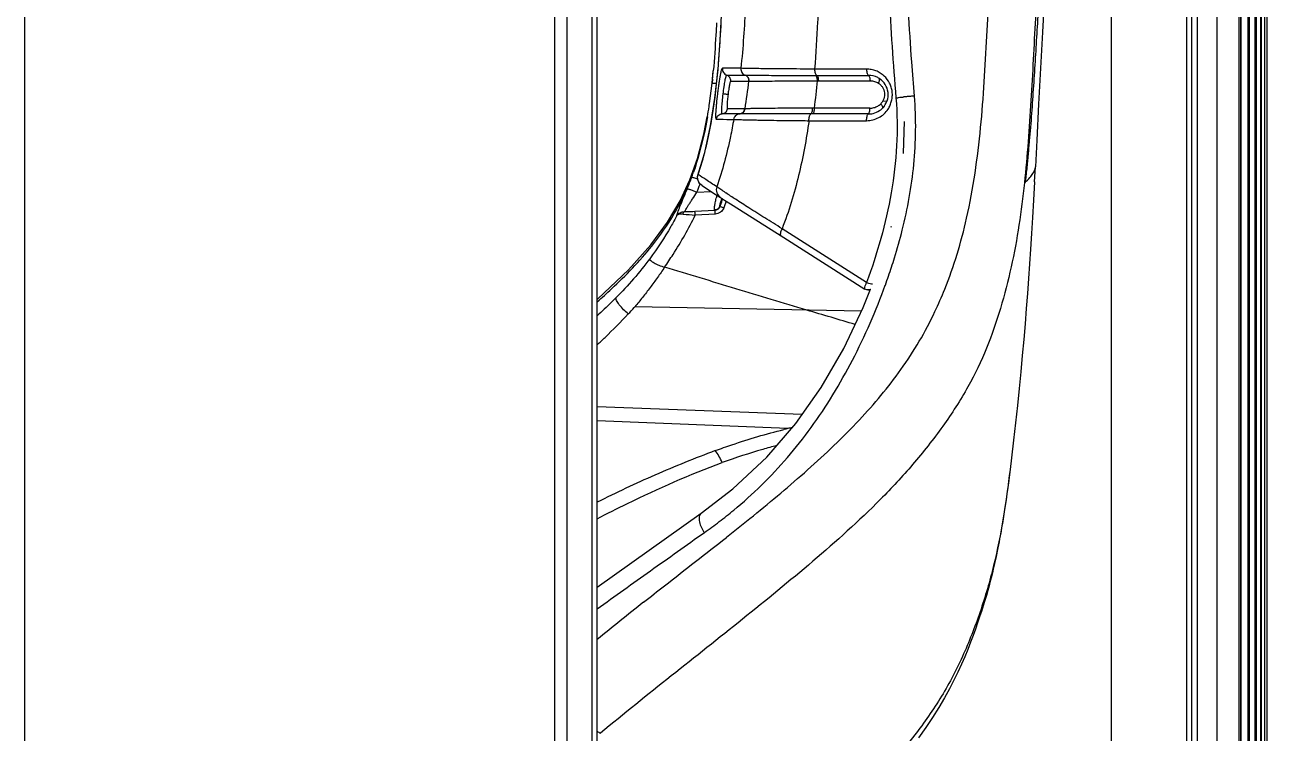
# Model space of a CAD drawing. Header units: millimetres. Extents: x -73584 to -37571, y -61249 to -50748.
# Drawn here: x -48297.5 to -48232.4, y -52692.2 to -52655 of the extents above; entities that cross this region are included whole.
import ezdxf

# ---------------------------------------------------------------- set-up
doc = ezdxf.new("R2010")
doc.units = ezdxf.units.MM
doc.header["$LTSCALE"] = 200
for name, color, linetype in [('1', 7, 'Continuous'), ('DIM', 3, 'Continuous'), ('SOLID_1', 7, 'Continuous')]:
    doc.layers.add(name, color=color, linetype=linetype)

# ---------------------------------------------------------------- blocks, each defined once
blk = doc.blocks.new('5569')
at = {"color": 7, "linetype": 'Continuous'}
for p, q in [((-46066.839, -55184.216), (-46066.839, -54684.316)), ((-46036.839, -55050.315), (-46036.839, -54818.218)), ((-46037.101, -55042.922), (-46037.101, -54825.611)), ((-46039.052, -55041.77), (-46039.052, -54826.763)), ((-46038.402, -55041.77), (-46038.402, -54826.763)), ((-46009.902, -54839.229), (-46009.902, -55029.304)), ((-46005.93, -55032.09), (-46005.93, -54944.413)), ((-46005.675, -55032.13), (-46005.675, -54945.342)), ((-46005.387, -54947.176), (-46005.387, -55032.13)), ((-46004.33, -55032.804), (-46004.33, -54949.005)), ((-46003.177, -55033.845), (-46003.177, -54950.071)), ((-46003.111, -54950.174), (-46003.111, -55034.161)), ((-46003.105, -54950.179), (-46003.105, -55034.166)), ((-46002.72, -55034.409), (-46002.72, -54950.773)), ((-46002.668, -54950.852), (-46002.668, -55034.441)), ((-46002.664, -54950.856), (-46002.664, -55034.448)), ((-46002.347, -55034.644), (-46002.347, -54951.333)), ((-46002.305, -54951.396), (-46002.305, -55034.567)), ((-46002.302, -54951.398), (-46002.302, -55034.569)), ((-46002.055, -55034.726), (-46002.055, -54951.763)), ((-46002.038, -54951.789), (-46002.038, -55034.696)), ((-46002.037, -54951.79), (-46002.037, -55034.696)), ((-46001.846, -55034.961), (-46001.846, -54952.069)), ((-46001.718, -55034.941), (-46001.718, -54952.258))]:
    blk.add_line(p, q, dxfattribs=at)
at = {"layer": '1', "color": 7, "linetype": 'Continuous'}
for p, q in [((-46022.716, -54980.929), (-46025.44, -54980.929)), ((-46030.036, -54981.248), (-46029.086, -54981.248)), ((-46029.836, -54981.562), (-46028.886, -54981.562)), ((-46029.085, -54981.248), (-46029.073, -54981.248)), ((-46028.874, -54981.562), (-46028.886, -54981.562)), ((-46025.389, -54981.26), (-46025.325, -54981.26)), ((-46025.325, -54981.26), (-46022.61, -54981.26)), ((-46025.291, -54981.542), (-46022.519, -54981.542)), ((-46022.048, -54981.423), (-46021.969, -54981.478)), ((-46021.794, -54982.879), (-46021.871, -54982.966)), ((-46029.368, -54983.268), (-46030.278, -54983.268)), ((-46029.085, -54983.009), (-46030.007, -54983.01)), ((-46029.35, -54983.268), (-46029.368, -54983.268)), ((-46022.621, -54983.28), (-46025.632, -54983.28)), ((-46025.447, -54982.978), (-46025.543, -54982.978)), ((-46022.539, -54982.978), (-46025.447, -54982.978)), ((-46025.736, -54983.634), (-46022.716, -54983.634)), ((-46031.546, -54986.455), (-46031.545, -54986.454)), ((-46031.34, -54987.038), (-46030.784, -54987.397)), ((-46030.784, -54987.397), (-46030.368, -54987.664)), ((-46030.368, -54987.664), (-46030.159, -54987.798)), ((-46030.159, -54987.798), (-46029.847, -54987.997)), ((-46029.847, -54987.997), (-46027.06, -54989.767)), ((-46022.715, -54992.122), (-46027.146, -54989.299)), ((-46027.06, -54989.767), (-46022.811, -54992.464)), ((-46022.649, -54992.51), (-46022.65, -54992.51))]:
    blk.add_line(p, q, dxfattribs=at)
for points in [[(-46031.201, -54985.299), (-46030.891, -54983.906), (-46030.664, -54982.456), (-46030.504, -54980.952), (-46030.388, -54979.403), (-46030.299, -54977.809), (-46030.231, -54976.168), (-46030.172, -54974.478), (-46030.118, -54972.734), (-46030.065, -54970.934), (-46030.016, -54969.074), (-46029.968, -54967.152), (-46029.922, -54965.162), (-46029.882, -54963.284)], [(-46029.836, -54981.562), (-46029.704, -54981.563), (-46029.558, -54981.562)], [(-46029.743, -54983.01), (-46029.882, -54983.011), (-46030.007, -54983.01)], [(-46031.34, -54987.038), (-46031.386, -54987.005), (-46031.454, -54986.938), (-46031.508, -54986.859), (-46031.546, -54986.773), (-46031.567, -54986.68), (-46031.571, -54986.586), (-46031.556, -54986.491), (-46031.201, -54985.299)]]:
    blk.add_lwpolyline(points, dxfattribs=at)
for centre, radius, start, end in [((-46120.341, -54973.626), 90.139, 356.22236, 356.8321), ((-46100.043, -54974.974), 69.796, 355.51128, 356.22858), ((-46086.528, -54976.03), 56.24, 354.89699, 355.50598), ((-46021.796, -54980.917), 0.921, 180.7904, 182.61638), ((-46067.457, -54976.993), 38.84, 351.08976, 353.24478), ((-46069.099, -54977.525), 43.992, 352.87888, 354.75999), ((-46022.609, -54982.306), 1.046, 62.89628, 90.08144), ((-46022.607, -54982.301), 1.041, 57.54286, 62.84057), ((-46022.586, -54982.267), 1.001, 315.61474, 57.51573), ((-46022.534, -54982.191), 0.787, 300.50149, 315.40585), ((-46022.609, -54982.243), 1.033, 308.07754, 315.58645), ((-46022.87, -54961.273), 21.236, 274.57624, 274.73508), ((-46022.992, -54959.791), 22.723, 274.73411, 274.88955), ((-46024.881, -54983.616), 0.855, 179.98162, 181.19078), ((-46021.792, -54983.616), 0.925, 179.98478, 181.10217), ((-46016.416, -54967.01), 24.571, 235.95689, 236.17559), ((-46022.649, -54992.209), 0.301, 270.03447, 275.9639), ((-46022.65, -54992.209), 0.302, 275.99845, 294.17814), ((-46022.654, -54992.205), 0.307, 296.85729, 300.1839)]:
    blk.add_arc(centre, radius, start, end, dxfattribs=at)
for points, knots in [([(-46021.636, -54975.227), (-46021.608, -54975.829), (-46021.486, -54978.235), (-46021.328, -54980.64), (-46021.175, -54982.441)], [0, 0, 0, 0, 0.249914, 1, 1, 1, 1]), ([(-46029.065, -54977.603), (-46029.091, -54978.151), (-46029.153, -54979.246), (-46029.249, -54980.34), (-46029.306, -54980.886)], [0, 0, 0, 0, 0.499773, 1, 1, 1, 1]), ([(-46025.243, -54977.626), (-46025.256, -54977.901), (-46025.308, -54979.003), (-46025.373, -54980.104), (-46025.44, -54980.929)], [0, 0, 0, 0, 0.249739, 1, 1, 1, 1]), ([(-46030.27, -54980.885), (-46030.283, -54980.887), (-46030.3, -54980.909), (-46030.316, -54980.945), (-46030.34, -54981.012), (-46030.367, -54981.125), (-46030.401, -54981.29), (-46030.435, -54981.491), (-46030.468, -54981.72), (-46030.501, -54981.97), (-46030.542, -54982.313), (-46030.579, -54982.647), (-46030.608, -54982.962), (-46030.623, -54983.16), (-46030.63, -54983.323), (-46030.631, -54983.432), (-46030.623, -54983.498), (-46030.616, -54983.533), (-46030.604, -54983.557), (-46030.593, -54983.56)], [0, 0, 0, 0, 0.01409, 0.026764, 0.044202, 0.09212, 0.154527, 0.22929, 0.316345, 0.409917, 0.506966, 0.695931, 0.780622, 0.854366, 0.914953, 0.959672, 0.975369, 0.986915, 1, 1, 1, 1]), ([(-46030.27, -54980.885), (-46030.277, -54980.959), (-46030.249, -54981.08), (-46030.143, -54981.195), (-46030.073, -54981.235), (-46030.036, -54981.248)], [0, 0, 0, 0, 0.483733, 0.744907, 1, 1, 1, 1]), ([(-46029.306, -54980.886), (-46029.401, -54980.885), (-46029.722, -54980.885), (-46030.044, -54980.884), (-46030.27, -54980.885)], [0, 0, 0, 0, 0.294289, 1, 1, 1, 1]), ([(-46029.306, -54980.886), (-46029.313, -54980.962), (-46029.275, -54981.122), (-46029.145, -54981.224), (-46029.073, -54981.248)], [0, 0, 0, 0, 0.502009, 1, 1, 1, 1]), ([(-46025.44, -54980.929), (-46025.695, -54980.927), (-46026.192, -54980.924), (-46026.908, -54980.919), (-46027.554, -54980.913), (-46028.107, -54980.908), (-46028.552, -54980.903), (-46028.886, -54980.896), (-46029.124, -54980.891), (-46029.253, -54980.89), (-46029.306, -54980.886)], [0, 0, 0, 0, 0.197916, 0.38577, 0.555273, 0.699725, 0.814967, 0.900164, 0.958789, 1, 1, 1, 1]), ([(-46025.44, -54980.929), (-46025.439, -54981.002), (-46025.426, -54981.104), (-46025.377, -54981.214), (-46025.343, -54981.251), (-46025.325, -54981.26)], [0, 0, 0, 0, 0.601461, 0.832103, 1, 1, 1, 1]), ([(-46021.793, -54981.292), (-46021.856, -54981.233), (-46021.992, -54981.128), (-46022.221, -54981.013), (-46022.465, -54980.944), (-46022.633, -54980.93), (-46022.716, -54980.929)], [0, 0, 0, 0, 0.254601, 0.505645, 0.753806, 1, 1, 1, 1]), ([(-46022.715, -54980.959), (-46022.714, -54980.993), (-46022.707, -54981.059), (-46022.686, -54981.149), (-46022.655, -54981.218), (-46022.626, -54981.252), (-46022.61, -54981.26)], [0, 0, 0, 0, 0.314433, 0.606603, 0.838355, 1, 1, 1, 1]), ([(-46031.545, -54986.454), (-46031.25, -54985.582), (-46030.811, -54983.783), (-46030.593, -54981.951), (-46030.511, -54981.032)], [0, 0, 0, 0, 0.499773, 1, 1, 1, 1]), ([(-46030.233, -54982.231), (-46030.218, -54982.106), (-46030.195, -54981.924), (-46030.16, -54981.692), (-46030.135, -54981.546), (-46030.11, -54981.425), (-46030.086, -54981.334), (-46030.065, -54981.279), (-46030.049, -54981.253), (-46030.04, -54981.248), (-46030.036, -54981.248)], [0, 0, 0, 0, 0.374979, 0.544045, 0.692787, 0.816276, 0.910125, 0.9709, 0.988795, 1, 1, 1, 1]), ([(-46029.836, -54981.562), (-46029.829, -54981.497), (-46029.861, -54981.357), (-46029.974, -54981.269), (-46030.036, -54981.248)], [0, 0, 0, 0, 0.500738, 1, 1, 1, 1]), ([(-46029.836, -54981.562), (-46029.843, -54981.562), (-46029.857, -54981.584), (-46029.871, -54981.622), (-46029.889, -54981.688), (-46029.907, -54981.773), (-46029.927, -54981.879), (-46029.953, -54982.044), (-46029.97, -54982.174), (-46029.98, -54982.263)], [0, 0, 0, 0, 0.02791, 0.088064, 0.181289, 0.305016, 0.454687, 0.624737, 1, 1, 1, 1]), ([(-46028.886, -54981.562), (-46028.88, -54981.497), (-46028.911, -54981.358), (-46029.023, -54981.269), (-46029.085, -54981.248)], [0, 0, 0, 0, 0.502063, 1, 1, 1, 1]), ([(-46029.073, -54981.248), (-46028.947, -54981.251), (-46028.717, -54981.254), (-46028.348, -54981.254), (-46027.926, -54981.254), (-46027.398, -54981.259), (-46026.78, -54981.262), (-46026.101, -54981.262), (-46025.63, -54981.261), (-46025.389, -54981.26)], [0, 0, 0, 0, 0.102917, 0.186842, 0.300583, 0.446443, 0.616903, 0.803914, 1, 1, 1, 1]), ([(-46028.874, -54981.562), (-46028.867, -54981.497), (-46028.899, -54981.357), (-46029.011, -54981.269), (-46029.073, -54981.248)], [0, 0, 0, 0, 0.502154, 1, 1, 1, 1]), ([(-46028.874, -54981.562), (-46028.752, -54981.562), (-46028.393, -54981.558), (-46027.664, -54981.553), (-46026.592, -54981.545), (-46025.757, -54981.542), (-46025.291, -54981.542)], [0, 0, 0, 0, 0.101842, 0.300808, 0.609978, 1, 1, 1, 1]), ([(-46025.291, -54981.542), (-46025.292, -54981.481), (-46025.303, -54981.393), (-46025.345, -54981.298), (-46025.374, -54981.267), (-46025.389, -54981.26)], [0, 0, 0, 0, 0.601192, 0.837456, 1, 1, 1, 1]), ([(-46025.227, -54981.542), (-46025.228, -54981.481), (-46025.241, -54981.394), (-46025.281, -54981.3), (-46025.31, -54981.267), (-46025.325, -54981.26)], [0, 0, 0, 0, 0.597866, 0.830357, 1, 1, 1, 1]), ([(-46022.519, -54981.542), (-46022.52, -54981.481), (-46022.531, -54981.395), (-46022.569, -54981.301), (-46022.595, -54981.268), (-46022.61, -54981.26)], [0, 0, 0, 0, 0.602957, 0.834837, 1, 1, 1, 1]), ([(-46022.519, -54981.542), (-46022.446, -54981.542), (-46022.297, -54981.563), (-46022.16, -54981.624), (-46022.097, -54981.664)], [0, 0, 0, 0, 0.496284, 1, 1, 1, 1]), ([(-46022.098, -54981.664), (-46022.083, -54981.637), (-46022.059, -54981.586), (-46022.037, -54981.523), (-46022.031, -54981.478), (-46022.031, -54981.449), (-46022.039, -54981.429), (-46022.048, -54981.423)], [0, 0, 0, 0, 0.350188, 0.656187, 0.775838, 0.87128, 1, 1, 1, 1]), ([(-46022.097, -54981.664), (-46022.055, -54981.691), (-46021.975, -54981.756), (-46021.845, -54981.917), (-46021.773, -54982.121), (-46021.773, -54982.332), (-46021.807, -54982.485), (-46021.875, -54982.625), (-46021.939, -54982.706), (-46021.973, -54982.743)], [0, 0, 0, 0, 0.122501, 0.247038, 0.499017, 0.626347, 0.752795, 0.877325, 1, 1, 1, 1]), ([(-46021.587, -54983.022), (-46021.546, -54982.956), (-46021.474, -54982.816), (-46021.399, -54982.592), (-46021.36, -54982.356), (-46021.366, -54982.117), (-46021.414, -54981.882), (-46021.532, -54981.589), (-46021.679, -54981.398), (-46021.793, -54981.292)], [0, 0, 0, 0, 0.123535, 0.248357, 0.374213, 0.500702, 0.627173, 0.752984, 1, 1, 1, 1]), ([(-46030.278, -54983.268), (-46030.287, -54983.268), (-46030.296, -54983.246), (-46030.301, -54983.219), (-46030.305, -54983.183), (-46030.307, -54983.139), (-46030.307, -54983.063), (-46030.302, -54982.95), (-46030.291, -54982.795), (-46030.269, -54982.553), (-46030.248, -54982.362), (-46030.233, -54982.231)], [0, 0, 0, 0, 0.025438, 0.050357, 0.084221, 0.126785, 0.177575, 0.301641, 0.451567, 0.622068, 1, 1, 1, 1]), ([(-46029.98, -54982.263), (-46029.988, -54982.262), (-46030.015, -54982.259), (-46030.069, -54982.251), (-46030.145, -54982.242), (-46030.202, -54982.235), (-46030.233, -54982.231)], [0, 0, 0, 0, 0.097072, 0.3163, 0.637216, 1, 1, 1, 1]), ([(-46029.98, -54982.263), (-46029.992, -54982.357), (-46030.006, -54982.494), (-46030.021, -54982.669), (-46030.027, -54982.78), (-46030.03, -54982.873), (-46030.029, -54982.936), (-46030.024, -54982.975), (-46030.02, -54982.994), (-46030.014, -54983.01), (-46030.007, -54983.01)], [0, 0, 0, 0, 0.376423, 0.547066, 0.69748, 0.821947, 0.915391, 0.949365, 0.974481, 1, 1, 1, 1]), ([(-46021.176, -54982.441), (-46021.105, -54983.273), (-46021.086, -54984.94), (-46021.377, -54987.411), (-46021.928, -54989.81), (-46022.435, -54991.362), (-46022.716, -54992.122)], [0, 0, 0, 0, 0.253423, 0.504698, 0.754029, 1, 1, 1, 1]), ([(-46022.539, -54982.978), (-46022.469, -54982.978), (-46022.327, -54982.959), (-46022.195, -54982.904), (-46022.134, -54982.868)], [0, 0, 0, 0, 0.498516, 1, 1, 1, 1]), ([(-46021.871, -54982.966), (-46021.863, -54982.958), (-46021.861, -54982.935), (-46021.868, -54982.907), (-46021.884, -54982.866), (-46021.919, -54982.81), (-46021.953, -54982.766), (-46021.973, -54982.743)], [0, 0, 0, 0, 0.133391, 0.230305, 0.348779, 0.643616, 1, 1, 1, 1]), ([(-46020.786, -54982.406), (-46020.82, -54982.41), (-46020.91, -54982.418), (-46021, -54982.427), (-46021.055, -54982.431)], [0, 0, 0, 0, 0.386653, 1, 1, 1, 1]), ([(-46020.768, -54982.403), (-46020.768, -54982.403), (-46020.77, -54982.403), (-46020.773, -54982.404), (-46020.779, -54982.405), (-46020.783, -54982.405), (-46020.786, -54982.406)], [0, 0, 0, 0, 0.061032, 0.240227, 0.549577, 1, 1, 1, 1]), ([(-46030.593, -54983.56), (-46030.581, -54983.486), (-46030.505, -54983.34), (-46030.354, -54983.274), (-46030.278, -54983.268)], [0, 0, 0, 0, 0.497194, 1, 1, 1, 1]), ([(-46030.593, -54983.56), (-46030.532, -54983.561), (-46030.227, -54983.563), (-46029.922, -54983.563), (-46029.678, -54983.564)], [0, 0, 0, 0, 0.199816, 1, 1, 1, 1]), ([(-46029.678, -54983.564), (-46029.731, -54983.864), (-46029.959, -54985.058), (-46030.267, -54986.239), (-46030.57, -54987.098)], [0, 0, 0, 0, 0.250698, 1, 1, 1, 1]), ([(-46030.278, -54983.268), (-46030.213, -54983.262), (-46030.081, -54983.204), (-46030.016, -54983.076), (-46030.007, -54983.01)], [0, 0, 0, 0, 0.499142, 1, 1, 1, 1]), ([(-46029.676, -54983.564), (-46029.665, -54983.49), (-46029.591, -54983.343), (-46029.442, -54983.275), (-46029.367, -54983.268)], [0, 0, 0, 0, 0.502317, 1, 1, 1, 1]), ([(-46029.676, -54983.564), (-46029.621, -54983.567), (-46029.49, -54983.571), (-46029.245, -54983.58), (-46028.902, -54983.588), (-46028.546, -54983.595), (-46028.204, -54983.603), (-46027.791, -54983.611), (-46027.223, -54983.62), (-46026.498, -54983.629), (-46025.994, -54983.632), (-46025.736, -54983.634)], [0, 0, 0, 0, 0.04135, 0.10033, 0.186271, 0.302331, 0.371413, 0.447271, 0.61658, 0.803493, 1, 1, 1, 1]), ([(-46029.368, -54983.268), (-46029.303, -54983.262), (-46029.173, -54983.202), (-46029.111, -54983.074), (-46029.102, -54983.009)], [0, 0, 0, 0, 0.497623, 1, 1, 1, 1]), ([(-46029.35, -54983.268), (-46029.286, -54983.262), (-46029.156, -54983.202), (-46029.094, -54983.074), (-46029.085, -54983.009)], [0, 0, 0, 0, 0.49765, 1, 1, 1, 1]), ([(-46025.632, -54983.28), (-46026.105, -54983.278), (-46026.788, -54983.274), (-46027.652, -54983.273), (-46028.419, -54983.273), (-46028.974, -54983.266), (-46029.35, -54983.268)], [0, 0, 0, 0, 0.38125, 0.551298, 0.697307, 1, 1, 1, 1]), ([(-46025.543, -54982.978), (-46025.777, -54982.978), (-46026.234, -54982.979), (-46026.891, -54982.983), (-46027.484, -54982.986), (-46027.991, -54982.992), (-46028.397, -54982.998), (-46028.7, -54983.001), (-46028.917, -54983.006), (-46029.035, -54983.011), (-46029.084, -54983.009)], [0, 0, 0, 0, 0.198443, 0.386738, 0.556674, 0.701258, 0.816012, 0.900295, 0.958424, 1, 1, 1, 1]), ([(-46025.736, -54983.616), (-46025.736, -54983.551), (-46025.726, -54983.458), (-46025.689, -54983.351), (-46025.663, -54983.309), (-46025.648, -54983.293)], [0, 0, 0, 0, 0.574182, 0.812258, 1, 1, 1, 1]), ([(-46025.632, -54983.28), (-46025.617, -54983.269), (-46025.59, -54983.231), (-46025.552, -54983.131), (-46025.542, -54983.041), (-46025.543, -54982.978)], [0, 0, 0, 0, 0.177571, 0.414639, 1, 1, 1, 1]), ([(-46025.536, -54983.28), (-46025.52, -54983.269), (-46025.493, -54983.232), (-46025.455, -54983.132), (-46025.446, -54983.041), (-46025.447, -54982.978)], [0, 0, 0, 0, 0.175667, 0.411194, 1, 1, 1, 1]), ([(-46022.717, -54983.616), (-46022.717, -54983.581), (-46022.712, -54983.512), (-46022.695, -54983.414), (-46022.666, -54983.336), (-46022.638, -54983.293), (-46022.621, -54983.28)], [0, 0, 0, 0, 0.295225, 0.583781, 0.825576, 1, 1, 1, 1]), ([(-46022.716, -54983.634), (-46022.607, -54983.626), (-46022.388, -54983.597), (-46022.073, -54983.485), (-46021.793, -54983.294), (-46021.648, -54983.118), (-46021.587, -54983.022)], [0, 0, 0, 0, 0.246589, 0.494187, 0.744669, 1, 1, 1, 1]), ([(-46022.621, -54983.28), (-46022.606, -54983.269), (-46022.582, -54983.231), (-46022.547, -54983.13), (-46022.538, -54983.041), (-46022.539, -54982.978)], [0, 0, 0, 0, 0.173565, 0.410212, 1, 1, 1, 1]), ([(-46022.621, -54983.28), (-46022.506, -54983.28), (-46022.272, -54983.242), (-46022.063, -54983.129), (-46021.972, -54983.057)], [0, 0, 0, 0, 0.497363, 1, 1, 1, 1]), ([(-46025.734, -54983.634), (-46025.873, -54984.6), (-46026.227, -54986.519), (-46026.79, -54988.392), (-46027.146, -54989.299)], [0, 0, 0, 0, 0.50031, 1, 1, 1, 1]), ([(-46031.34, -54987.038), (-46031.387, -54987.008), (-46031.471, -54986.932), (-46031.551, -54986.784), (-46031.58, -54986.618), (-46031.562, -54986.507), (-46031.544, -54986.454)], [0, 0, 0, 0, 0.252071, 0.499907, 0.747848, 1, 1, 1, 1]), ([(-46030.57, -54987.097), (-46030.763, -54986.972), (-46031.089, -54986.759), (-46031.414, -54986.545), (-46031.544, -54986.454)], [0, 0, 0, 0, 0.592026, 1, 1, 1, 1]), ([(-46030.57, -54987.097), (-46030.586, -54987.148), (-46030.601, -54987.257), (-46030.567, -54987.47), (-46030.457, -54987.608), (-46030.368, -54987.664)], [0, 0, 0, 0, 0.247631, 0.505526, 1, 1, 1, 1]), ([(-46030.172, -54987.37), (-46030.216, -54987.34), (-46030.296, -54987.286), (-46030.405, -54987.211), (-46030.491, -54987.148), (-46030.544, -54987.111), (-46030.571, -54987.098)], [0, 0, 0, 0, 0.33363, 0.600494, 0.817276, 1, 1, 1, 1]), ([(-46027.147, -54989.298), (-46027.448, -54989.107), (-46028.035, -54988.749), (-46028.849, -54988.233), (-46029.527, -54987.794), (-46029.927, -54987.534), (-46030.094, -54987.422)], [0, 0, 0, 0, 0.306233, 0.590165, 0.827637, 1, 1, 1, 1]), ([(-46027.147, -54989.298), (-46027.168, -54989.34), (-46027.203, -54989.42), (-46027.233, -54989.518), (-46027.24, -54989.586), (-46027.237, -54989.632), (-46027.224, -54989.663), (-46027.209, -54989.673)], [0, 0, 0, 0, 0.351468, 0.653592, 0.771818, 0.86699, 1, 1, 1, 1]), ([(-46022.811, -54992.464), (-46022.815, -54992.461), (-46022.82, -54992.449), (-46022.82, -54992.412), (-46022.803, -54992.343), (-46022.768, -54992.241), (-46022.735, -54992.164), (-46022.715, -54992.122)], [0, 0, 0, 0, 0.038513, 0.100912, 0.308399, 0.616186, 1, 1, 1, 1]), ([(-46022.65, -54992.51), (-46022.665, -54992.51), (-46022.721, -54992.506), (-46022.776, -54992.486), (-46022.811, -54992.464)], [0, 0, 0, 0, 0.267167, 1, 1, 1, 1]), ([(-46022.458, -54992.204), (-46022.504, -54992.197), (-46022.592, -54992.174), (-46022.676, -54992.14), (-46022.716, -54992.121)], [0, 0, 0, 0, 0.512327, 1, 1, 1, 1]), ([(-46022.412, -54992.209), (-46022.415, -54992.209), (-46022.431, -54992.208), (-46022.447, -54992.206), (-46022.458, -54992.204)], [0, 0, 0, 0, 0.233728, 1, 1, 1, 1])]:
    blk.add_open_spline(points, degree=3, knots=knots, dxfattribs=at)
for points in [[(-46025.648, -54983.293), (-46025.643, -54983.289), (-46025.638, -54983.284), (-46025.632, -54983.28)], [(-46022.516, -54992.478), (-46022.557, -54992.499), (-46022.604, -54992.51), (-46022.65, -54992.51)]]:
    blk.add_open_spline(points, degree=3, dxfattribs=at)
at = {"layer": 'SOLID_1', "color": 7, "linetype": 'Continuous'}
for p, q in [((-46030.949, -54982.74), (-46030.813, -54981.658)), ((-46030.813, -54981.659), (-46030.751, -54981.026)), ((-46030.792, -54981.454), (-46030.813, -54981.658)), ((-46030.813, -54981.658), (-46030.813, -54981.658)), ((-46021.658, -54982.634), (-46021.832, -54982.615)), ((-46013.913, -54986.839), (-46013.868, -54986.054)), ((-46031.607, -54987.382), (-46030.865, -54987.345)), ((-46030.409, -54988.144), (-46030.423, -54988.135)), ((-46031.722, -54988.385), (-46030.67, -54988.332)), ((-46030.643, -54988.531), (-46031.695, -54988.584)), ((-46030.681, -54988.325), (-46030.686, -54988.322)), ((-46030.67, -54988.332), (-46030.686, -54988.322)), ((-46030.67, -54988.332), (-46030.675, -54988.328)), ((-46021.432, -54989.219), (-46021.415, -54989.16)), ((-46022.888, -54993.438), (-46022.512, -54992.465)), ((-46022.975, -54993.621), (-46034.87, -54993.392)), ((-46026.084, -54999.036), (-46036.839, -54998.638)), ((-46026.848, -54999.778), (-46036.839, -54999.381)), ((-46015.244, -55002.326), (-46015.284, -55002.633)), ((-46015.194, -55001.927), (-46015.244, -55002.326)), ((-46015.327, -55002.953), (-46015.362, -55003.208)), ((-46015.284, -55002.633), (-46015.327, -55002.953)), ((-46015.431, -55003.689), (-46015.464, -55003.908)), ((-46015.401, -55003.486), (-46015.431, -55003.689)), ((-46015.362, -55003.208), (-46015.401, -55003.486)), ((-46036.839, -55008.1), (-46031.384, -55004.221)), ((-46031.384, -55004.221), (-46031.389, -55004.224)), ((-46015.464, -55003.908), (-46015.499, -55004.14))]:
    blk.add_line(p, q, dxfattribs=at)
for points in [[(-46013.314, -54975.688), (-46013.386, -54977.077), (-46013.492, -54978.987), (-46013.6, -54980.885), (-46013.701, -54982.772), (-46013.794, -54984.655), (-46013.869, -54986.061)], [(-46031.981, -54986.731), (-46031.582, -54985.608), (-46031.245, -54984.345), (-46031.074, -54983.43)], [(-46020.777, -54985.346), (-46020.776, -54985.338), (-46020.73, -54983.679)], [(-46036.839, -54992.998), (-46036.803, -54992.968), (-46035.204, -54991.456), (-46034.022, -54990.135), (-46033.16, -54988.961), (-46032.49, -54987.829), (-46031.981, -54986.731)], [(-46013.913, -54986.839), (-46013.97, -54987.804), (-46014.023, -54988.706), (-46014.074, -54989.558), (-46014.124, -54990.363), (-46014.175, -54991.142), (-46014.229, -54991.917), (-46014.285, -54992.694), (-46014.345, -54993.486), (-46014.41, -54994.292), (-46014.48, -54995.114), (-46014.554, -54995.954), (-46014.634, -54996.81), (-46014.72, -54997.683), (-46014.811, -54998.569), (-46014.908, -54999.47), (-46015.011, -55000.385), (-46015.12, -55001.314), (-46015.194, -55001.927)], [(-46031.39, -55004.222), (-46029.719, -55002.94), (-46027.938, -55001.271), (-46026.423, -54999.517), (-46025.094, -54997.633), (-46023.903, -54995.573), (-46022.888, -54993.438)], [(-46015.499, -55004.14), (-46015.518, -55004.26), (-46015.537, -55004.381), (-46015.556, -55004.503), (-46015.576, -55004.625), (-46015.597, -55004.749), (-46015.618, -55004.875), (-46015.64, -55005.003), (-46015.663, -55005.134), (-46015.687, -55005.27), (-46015.713, -55005.41), (-46015.74, -55005.556), (-46015.769, -55005.709), (-46015.8, -55005.87), (-46015.833, -55006.04), (-46015.869, -55006.215), (-46015.906, -55006.394), (-46015.945, -55006.577), (-46015.986, -55006.761), (-46016.028, -55006.949), (-46016.073, -55007.143), (-46016.121, -55007.344), (-46016.174, -55007.555), (-46016.231, -55007.778), (-46016.293, -55008.016), (-46016.362, -55008.265), (-46016.436, -55008.526), (-46016.516, -55008.797), (-46016.601, -55009.075), (-46016.692, -55009.362), (-46016.789, -55009.658), (-46016.894, -55009.967), (-46017.008, -55010.291), (-46017.132, -55010.63), (-46017.268, -55010.985), (-46017.415, -55011.356), (-46017.574, -55011.739), (-46017.747, -55012.135), (-46017.934, -55012.544), (-46018.141, -55012.972), (-46018.372, -55013.423), (-46018.632, -55013.899), (-46018.928, -55014.402), (-46019.256, -55014.924), (-46019.614, -55015.456), (-46020.002, -55016)]]:
    blk.add_lwpolyline(points, dxfattribs=at)
for centre, radius, start, end in [((-46058.539, -54978.733), 27.88, 351.73697, 353.97798), ((-46070.847, -54977.439), 40.256, 354.27657, 354.88876), ((-46055.12, -54979.228), 24.425, 350.08727, 351.36615), ((-46056.289, -54979.047), 25.608, 351.35903, 351.70915), ((-46046.407, -54981.368), 15.44, 337.80396, 340.19729), ((-46046.842, -54981.214), 15.902, 340.20429, 341.07663), ((-46017.034, -54983.882), 3.978, 310.66339, 311.26021), ((-46046.179, -54981.416), 15.746, 337.73398, 339.34986), ((-46015.898, -54990.855), 15.038, 167.175, 167.87705), ((-46047.636, -54981.231), 18.562, 338.13554, 339.24213), ((-46047.786, -54981.174), 18.722, 339.24109, 339.56464), ((-46047.608, -54981.229), 18.751, 338.12705, 339.30562), ((-46030.469, -54968.382), 20.235, 264.6993, 266.5246), ((-46051.985, -54981.257), 32.188, 340.0297, 341.80792), ((-46043.537, -54985.931), 11.436, 319.03413, 319.27411), ((-46043.757, -54985.736), 11.73, 316.78079, 319.02196), ((-46022.566, -55017.57), 18.3, 103.53086, 104.20634), ((-46021.084, -55023.915), 24.816, 102.84286, 103.4309), ((-46123.919, -54886.715), 151.372, 308.31685, 309.00304), ((-45921.593, -55151.938), 182.187, 128.25881, 129.2403), ((-46034.675, -55012.145), 4.118, 238.25692, 241.09826)]:
    blk.add_arc(centre, radius, start, end, dxfattribs=at)
for points, knots in [([(-46017.472, -54988.745), (-46017.12, -54987.182), (-46016.783, -54984.794), (-46016.538, -54981.601), (-46016.363, -54978.407), (-46016.192, -54974.417), (-46016.053, -54971.224), (-46015.99, -54969.627)], [0, 0, 0, 0, 0.250373, 0.375714, 0.500533, 0.75022, 1, 1, 1, 1]), ([(-46013.46, -54969.628), (-46013.52, -54971.072), (-46013.647, -54973.953), (-46013.865, -54978.27), (-46014.092, -54982.585), (-46014.288, -54985.463), (-46014.442, -54986.899)], [0, 0, 0, 0, 0.250644, 0.500032, 0.749587, 1, 1, 1, 1]), ([(-46020.209, -54982.343), (-46020.26, -54981.747), (-46020.444, -54979.364), (-46020.569, -54976.976), (-46020.657, -54975.186)], [0, 0, 0, 0, 0.250332, 1, 1, 1, 1]), ([(-46013.586, -54975.234), (-46013.635, -54976.209), (-46013.714, -54977.67), (-46013.828, -54979.617), (-46013.921, -54981.076), (-46014.017, -54982.53), (-46014.103, -54983.735), (-46014.186, -54984.692), (-46014.254, -54985.417), (-46014.312, -54986.034), (-46014.359, -54986.522), (-46014.39, -54986.761), (-46014.41, -54986.872)], [0, 0, 0, 0, 0.25095, 0.376322, 0.501368, 0.626746, 0.75096, 0.811884, 0.873714, 0.938293, 0.970987, 1, 1, 1, 1]), ([(-46030.579, -54978.497), (-46030.591, -54978.709), (-46030.638, -54979.552), (-46030.695, -54980.395), (-46030.751, -54981.026)], [0, 0, 0, 0, 0.250845, 1, 1, 1, 1]), ([(-46030.813, -54981.658), (-46030.812, -54981.657), (-46030.805, -54981.659), (-46030.796, -54981.657), (-46030.776, -54981.66), (-46030.75, -54981.661), (-46030.717, -54981.664), (-46030.66, -54981.669), (-46030.614, -54981.674), (-46030.581, -54981.677)], [0, 0, 0, 0, 0.017173, 0.066636, 0.147776, 0.259858, 0.402134, 0.573849, 1, 1, 1, 1]), ([(-46020.844, -54989.371), (-46020.561, -54988.243), (-46020.139, -54985.911), (-46020.108, -54983.536), (-46020.209, -54982.343)], [0, 0, 0, 0, 0.492901, 1, 1, 1, 1]), ([(-46020.209, -54982.343), (-46020.274, -54982.349), (-46020.372, -54982.356), (-46020.5, -54982.366), (-46020.588, -54982.372), (-46020.655, -54982.377), (-46020.702, -54982.38), (-46020.73, -54982.382), (-46020.753, -54982.382), (-46020.772, -54982.384), (-46020.78, -54982.382), (-46020.788, -54982.384), (-46020.788, -54982.383)], [0, 0, 0, 0, 0.339568, 0.506335, 0.661147, 0.796364, 0.854014, 0.903597, 0.94404, 0.974278, 0.993253, 1, 1, 1, 1]), ([(-46031.059, -54983.433), (-46031.103, -54983.683), (-46031.293, -54984.675), (-46031.554, -54985.655), (-46031.799, -54986.371)], [0, 0, 0, 0, 0.2514, 1, 1, 1, 1]), ([(-46014.41, -54986.872), (-46014.32, -54986.792), (-46014.168, -54986.646), (-46013.966, -54986.386), (-46013.876, -54986.184), (-46013.869, -54986.063)], [0, 0, 0, 0, 0.364717, 0.632119, 1, 1, 1, 1]), ([(-46033.975, -54990.205), (-46033.545, -54989.668), (-46032.945, -54988.813), (-46032.287, -54987.581), (-46032.008, -54986.931), (-46031.88, -54986.599)], [0, 0, 0, 0, 0.493451, 0.745104, 1, 1, 1, 1]), ([(-46031.88, -54986.599), (-46031.876, -54986.598), (-46031.866, -54986.6), (-46031.835, -54986.606), (-46031.774, -54986.624), (-46031.679, -54986.653), (-46031.606, -54986.678), (-46031.566, -54986.692)], [0, 0, 0, 0, 0.030122, 0.089884, 0.294895, 0.606327, 1, 1, 1, 1]), ([(-46014.442, -54986.899), (-46014.521, -54987.636), (-46014.71, -54989.112), (-46015.111, -54991.314), (-46015.67, -54993.473), (-46016.394, -54995.588), (-46017.388, -54997.672), (-46018.714, -54999.703), (-46020.258, -55001.668), (-46022.496, -55004.076), (-46025.505, -55006.757), (-46029.212, -55009.784), (-46032.956, -55012.744), (-46035.437, -55014.735), (-46036.664, -55015.749)], [0, 0, 0, 0, 0.058867, 0.118112, 0.177536, 0.235818, 0.295328, 0.360365, 0.427931, 0.493544, 0.621077, 0.747458, 0.873631, 1, 1, 1, 1]), ([(-46032.657, -54988.6), (-46032.652, -54988.569), (-46032.632, -54988.495), (-46032.57, -54988.312), (-46032.455, -54988.026), (-46032.291, -54987.633), (-46032.172, -54987.35), (-46032.111, -54987.201)], [0, 0, 0, 0, 0.063044, 0.151163, 0.387187, 0.677731, 1, 1, 1, 1]), ([(-46032.231, -54988.399), (-46032.241, -54988.394), (-46032.225, -54988.34), (-46032.191, -54988.281), (-46032.124, -54988.169), (-46032.039, -54988.041), (-46031.941, -54987.892), (-46031.793, -54987.672), (-46031.683, -54987.499), (-46031.607, -54987.382)], [0, 0, 0, 0, 0.028236, 0.098679, 0.205057, 0.337393, 0.487978, 0.651275, 1, 1, 1, 1]), ([(-46032.111, -54987.201), (-46032.106, -54987.199), (-46032.089, -54987.204), (-46032.055, -54987.212), (-46032.005, -54987.229), (-46031.912, -54987.261), (-46031.777, -54987.313), (-46031.665, -54987.358), (-46031.607, -54987.382)], [0, 0, 0, 0, 0.031311, 0.096675, 0.194507, 0.322939, 0.650907, 1, 1, 1, 1]), ([(-46030.686, -54988.322), (-46030.691, -54988.318), (-46030.696, -54988.297), (-46030.697, -54988.26), (-46030.693, -54988.203), (-46030.679, -54988.093), (-46030.649, -54987.922), (-46030.618, -54987.777), (-46030.601, -54987.697)], [0, 0, 0, 0, 0.030531, 0.090257, 0.180565, 0.299657, 0.611664, 1, 1, 1, 1]), ([(-46030.423, -54988.135), (-46030.444, -54988.187), (-46030.517, -54988.28), (-46030.63, -54988.319), (-46030.686, -54988.322)], [0, 0, 0, 0, 0.500396, 1, 1, 1, 1]), ([(-46030.67, -54988.332), (-46030.614, -54988.329), (-46030.502, -54988.289), (-46030.43, -54988.196), (-46030.409, -54988.144)], [0, 0, 0, 0, 0.500158, 1, 1, 1, 1]), ([(-46030.407, -54988.012), (-46030.41, -54988.023), (-46030.418, -54988.058), (-46030.427, -54988.093), (-46030.427, -54988.117)], [0, 0, 0, 0, 0.32935, 1, 1, 1, 1]), ([(-46030.427, -54988.117), (-46030.427, -54988.119), (-46030.427, -54988.125), (-46030.426, -54988.132), (-46030.423, -54988.135)], [0, 0, 0, 0, 0.347999, 1, 1, 1, 1]), ([(-46030.207, -54988.215), (-46030.23, -54988.206), (-46030.275, -54988.189), (-46030.335, -54988.165), (-46030.379, -54988.152), (-46030.402, -54988.143), (-46030.409, -54988.144)], [0, 0, 0, 0, 0.345778, 0.671373, 0.898886, 1, 1, 1, 1]), ([(-46030.308, -54987.703), (-46030.318, -54987.732), (-46030.353, -54987.835), (-46030.386, -54987.937), (-46030.407, -54988.012)], [0, 0, 0, 0, 0.286879, 1, 1, 1, 1]), ([(-46032.658, -54988.6), (-46032.76, -54988.797), (-46033.188, -54989.583), (-46033.681, -54990.332), (-46034.082, -54990.872)], [0, 0, 0, 0, 0.248358, 1, 1, 1, 1]), ([(-46033.305, -54991.322), (-46033.153, -54991.099), (-46032.568, -54990.214), (-46032.041, -54989.291), (-46031.695, -54988.58)], [0, 0, 0, 0, 0.254522, 1, 1, 1, 1]), ([(-46032.657, -54988.6), (-46032.617, -54988.541), (-46032.489, -54988.441), (-46032.334, -54988.405), (-46032.25, -54988.401)], [0, 0, 0, 0, 0.460325, 1, 1, 1, 1]), ([(-46032.354, -54988.53), (-46032.417, -54988.526), (-46032.523, -54988.529), (-46032.628, -54988.569), (-46032.657, -54988.6)], [0, 0, 0, 0, 0.598384, 1, 1, 1, 1]), ([(-46032.25, -54988.401), (-46032.262, -54988.402), (-46032.315, -54988.427), (-46032.345, -54988.485), (-46032.354, -54988.53)], [0, 0, 0, 0, 0.209199, 1, 1, 1, 1]), ([(-46032.231, -54988.399), (-46032.194, -54988.399), (-46032.024, -54988.398), (-46031.855, -54988.391), (-46031.722, -54988.385)], [0, 0, 0, 0, 0.217721, 1, 1, 1, 1]), ([(-46031.695, -54988.584), (-46031.697, -54988.56), (-46031.7, -54988.514), (-46031.706, -54988.454), (-46031.712, -54988.412), (-46031.718, -54988.392), (-46031.72, -54988.386), (-46031.722, -54988.385)], [0, 0, 0, 0, 0.354694, 0.682058, 0.904961, 0.968708, 1, 1, 1, 1]), ([(-46030.643, -54988.531), (-46030.645, -54988.507), (-46030.648, -54988.461), (-46030.654, -54988.401), (-46030.66, -54988.359), (-46030.666, -54988.34), (-46030.668, -54988.333), (-46030.67, -54988.332)], [0, 0, 0, 0, 0.354624, 0.681935, 0.904866, 0.968656, 1, 1, 1, 1]), ([(-46030.207, -54988.215), (-46030.242, -54988.301), (-46030.365, -54988.456), (-46030.551, -54988.522), (-46030.644, -54988.527)], [0, 0, 0, 0, 0.500411, 1, 1, 1, 1]), ([(-46019.133, -54993.642), (-46018.95, -54993.258), (-46018.258, -54991.676), (-46017.757, -54990.014), (-46017.472, -54988.745)], [0, 0, 0, 0, 0.246765, 1, 1, 1, 1]), ([(-46021.406, -54991.307), (-46021.354, -54991.149), (-46021.15, -54990.509), (-46020.967, -54989.862), (-46020.844, -54989.371)], [0, 0, 0, 0, 0.246303, 1, 1, 1, 1]), ([(-46036.837, -54993.133), (-46036.583, -54992.909), (-46035.57, -54991.995), (-46034.616, -54991.008), (-46033.975, -54990.206)], [0, 0, 0, 0, 0.248041, 1, 1, 1, 1]), ([(-46034.082, -54990.872), (-46034.351, -54991.235), (-46034.917, -54991.94), (-46035.536, -54992.6), (-46035.853, -54992.922)], [0, 0, 0, 0, 0.499796, 1, 1, 1, 1]), ([(-46033.305, -54991.321), (-46033.428, -54991.501), (-46033.677, -54991.858), (-46034.059, -54992.385), (-46034.388, -54992.813), (-46034.659, -54993.146), (-46034.799, -54993.307), (-46034.867, -54993.389)], [0, 0, 0, 0, 0.252073, 0.503374, 0.753002, 0.876866, 1, 1, 1, 1]), ([(-46034.082, -54990.872), (-46034.089, -54990.908), (-46034.034, -54990.972), (-46033.952, -54991.032), (-46033.809, -54991.119), (-46033.593, -54991.22), (-46033.406, -54991.29), (-46033.305, -54991.321)], [0, 0, 0, 0, 0.12078, 0.22188, 0.348315, 0.657002, 1, 1, 1, 1]), ([(-46025.85, -54993.566), (-46027.09, -54993.197), (-46029.573, -54992.441), (-46032.058, -54991.694), (-46033.305, -54991.321)], [0, 0, 0, 0, 0.498483, 1, 1, 1, 1]), ([(-46031.218, -55005.228), (-46030.955, -55005.042), (-46030.43, -55004.666), (-46029.42, -55003.855), (-46027.704, -55002.317), (-46025.504, -54999.751), (-46023.351, -54996.19), (-46022.223, -54993.6), (-46021.733, -54992.251)], [0, 0, 0, 0, 0.059246, 0.118571, 0.237983, 0.482337, 0.736196, 1, 1, 1, 1]), ([(-46035.853, -54992.922), (-46035.934, -54993.004), (-46036.257, -54993.327), (-46036.588, -54993.642), (-46036.838, -54993.875)], [0, 0, 0, 0, 0.250963, 1, 1, 1, 1]), ([(-46035.209, -54993.769), (-46035.293, -54993.699), (-46035.459, -54993.544), (-46035.667, -54993.308), (-46035.801, -54993.113), (-46035.851, -54992.987), (-46035.857, -54992.94), (-46035.853, -54992.922)], [0, 0, 0, 0, 0.302917, 0.624555, 0.872015, 0.949958, 1, 1, 1, 1]), ([(-46036.837, -54995.385), (-46036.699, -54995.256), (-46036.144, -54994.73), (-46035.603, -54994.189), (-46035.209, -54993.769)], [0, 0, 0, 0, 0.247363, 1, 1, 1, 1]), ([(-46023.309, -54994.323), (-46023.732, -54994.197), (-46024.578, -54993.941), (-46025.428, -54993.698), (-46025.85, -54993.566)], [0, 0, 0, 0, 0.499655, 1, 1, 1, 1]), ([(-46023.094, -54999.319), (-46022.314, -54998.489), (-46020.819, -54996.711), (-46019.631, -54994.707), (-46019.133, -54993.642)], [0, 0, 0, 0, 0.492198, 1, 1, 1, 1]), ([(-46030.648, -55000.936), (-46030.357, -55000.83), (-46029.176, -55000.412), (-46027.973, -55000.055), (-46027.057, -54999.83)], [0, 0, 0, 0, 0.247316, 1, 1, 1, 1]), ([(-46028.651, -55004.348), (-46027.686, -55003.565), (-46026.251, -55002.367), (-46024.413, -55000.672), (-46023.524, -54999.781), (-46023.092, -54999.321)], [0, 0, 0, 0, 0.497039, 0.747438, 1, 1, 1, 1]), ([(-46030.648, -55000.936), (-46031.713, -55001.337), (-46033.803, -55002.181), (-46035.842, -55003.144), (-46036.84, -55003.644)], [0, 0, 0, 0, 0.504658, 1, 1, 1, 1]), ([(-46030.282, -55001.561), (-46030.336, -55001.444), (-46030.447, -55001.229), (-46030.579, -55001.025), (-46030.648, -55000.936)], [0, 0, 0, 0, 0.534131, 1, 1, 1, 1]), ([(-46027.429, -55000.671), (-46027.673, -55000.735), (-46028.633, -55000.999), (-46029.582, -55001.306), (-46030.282, -55001.561)], [0, 0, 0, 0, 0.252407, 1, 1, 1, 1]), ([(-46036.84, -55004.511), (-46036.315, -55004.236), (-46034.176, -55003.153), (-46031.974, -55002.189), (-46030.282, -55001.561)], [0, 0, 0, 0, 0.247284, 1, 1, 1, 1]), ([(-46015.194, -55001.927), (-46015.298, -55002.773), (-46015.531, -55004.459), (-46015.937, -55006.547), (-46016.373, -55008.186), (-46016.886, -55009.794), (-46017.651, -55011.751), (-46018.817, -55013.972), (-46020.264, -55015.993), (-46021.862, -55017.866), (-46023.003, -55019.039), (-46023.588, -55019.607)], [0, 0, 0, 0, 0.127512, 0.25459, 0.317931, 0.381127, 0.50697, 0.63183, 0.755359, 0.87798, 1, 1, 1, 1]), ([(-46031.389, -55004.224), (-46031.415, -55004.243), (-46031.462, -55004.296), (-46031.499, -55004.404), (-46031.503, -55004.535), (-46031.473, -55004.732), (-46031.383, -55004.972), (-46031.276, -55005.148), (-46031.218, -55005.228)], [0, 0, 0, 0, 0.087605, 0.187346, 0.306126, 0.441346, 0.729415, 1, 1, 1, 1]), ([(-46036.839, -55009.234), (-46035.908, -55008.563), (-46034.035, -55007.226), (-46032.16, -55005.894), (-46031.218, -55005.228)], [0, 0, 0, 0, 0.49867, 1, 1, 1, 1]), ([(-46034.405, -55008.882), (-46034.04, -55008.594), (-46032.594, -55007.459), (-46031.141, -55006.334), (-46030.065, -55005.483)], [0, 0, 0, 0, 0.253138, 1, 1, 1, 1])]:
    blk.add_open_spline(points, degree=3, knots=knots, dxfattribs=at)
blk = doc.blocks.new('*U670')
at = {"layer": 'DIM', "color": 3}
blk.add_blockref('5569', (46037.067, 54931.016), dxfattribs=at)
blk = doc.blocks.new('*U671')
at = {"layer": 'DIM', "color": 0, "linetype": 'ByBlock', "lineweight": -2, "transparency": 16777216}
blk.add_blockref('*U670', (0, 2500), dxfattribs=at)

msp = doc.modelspace()

# ---------------------------------------------------------------- block references
at = {"layer": 'DIM', "color": 3}
msp.add_blockref('*U671', (-48267.725, -55107.458), dxfattribs=at)

doc.saveas('drawing.dxf')
